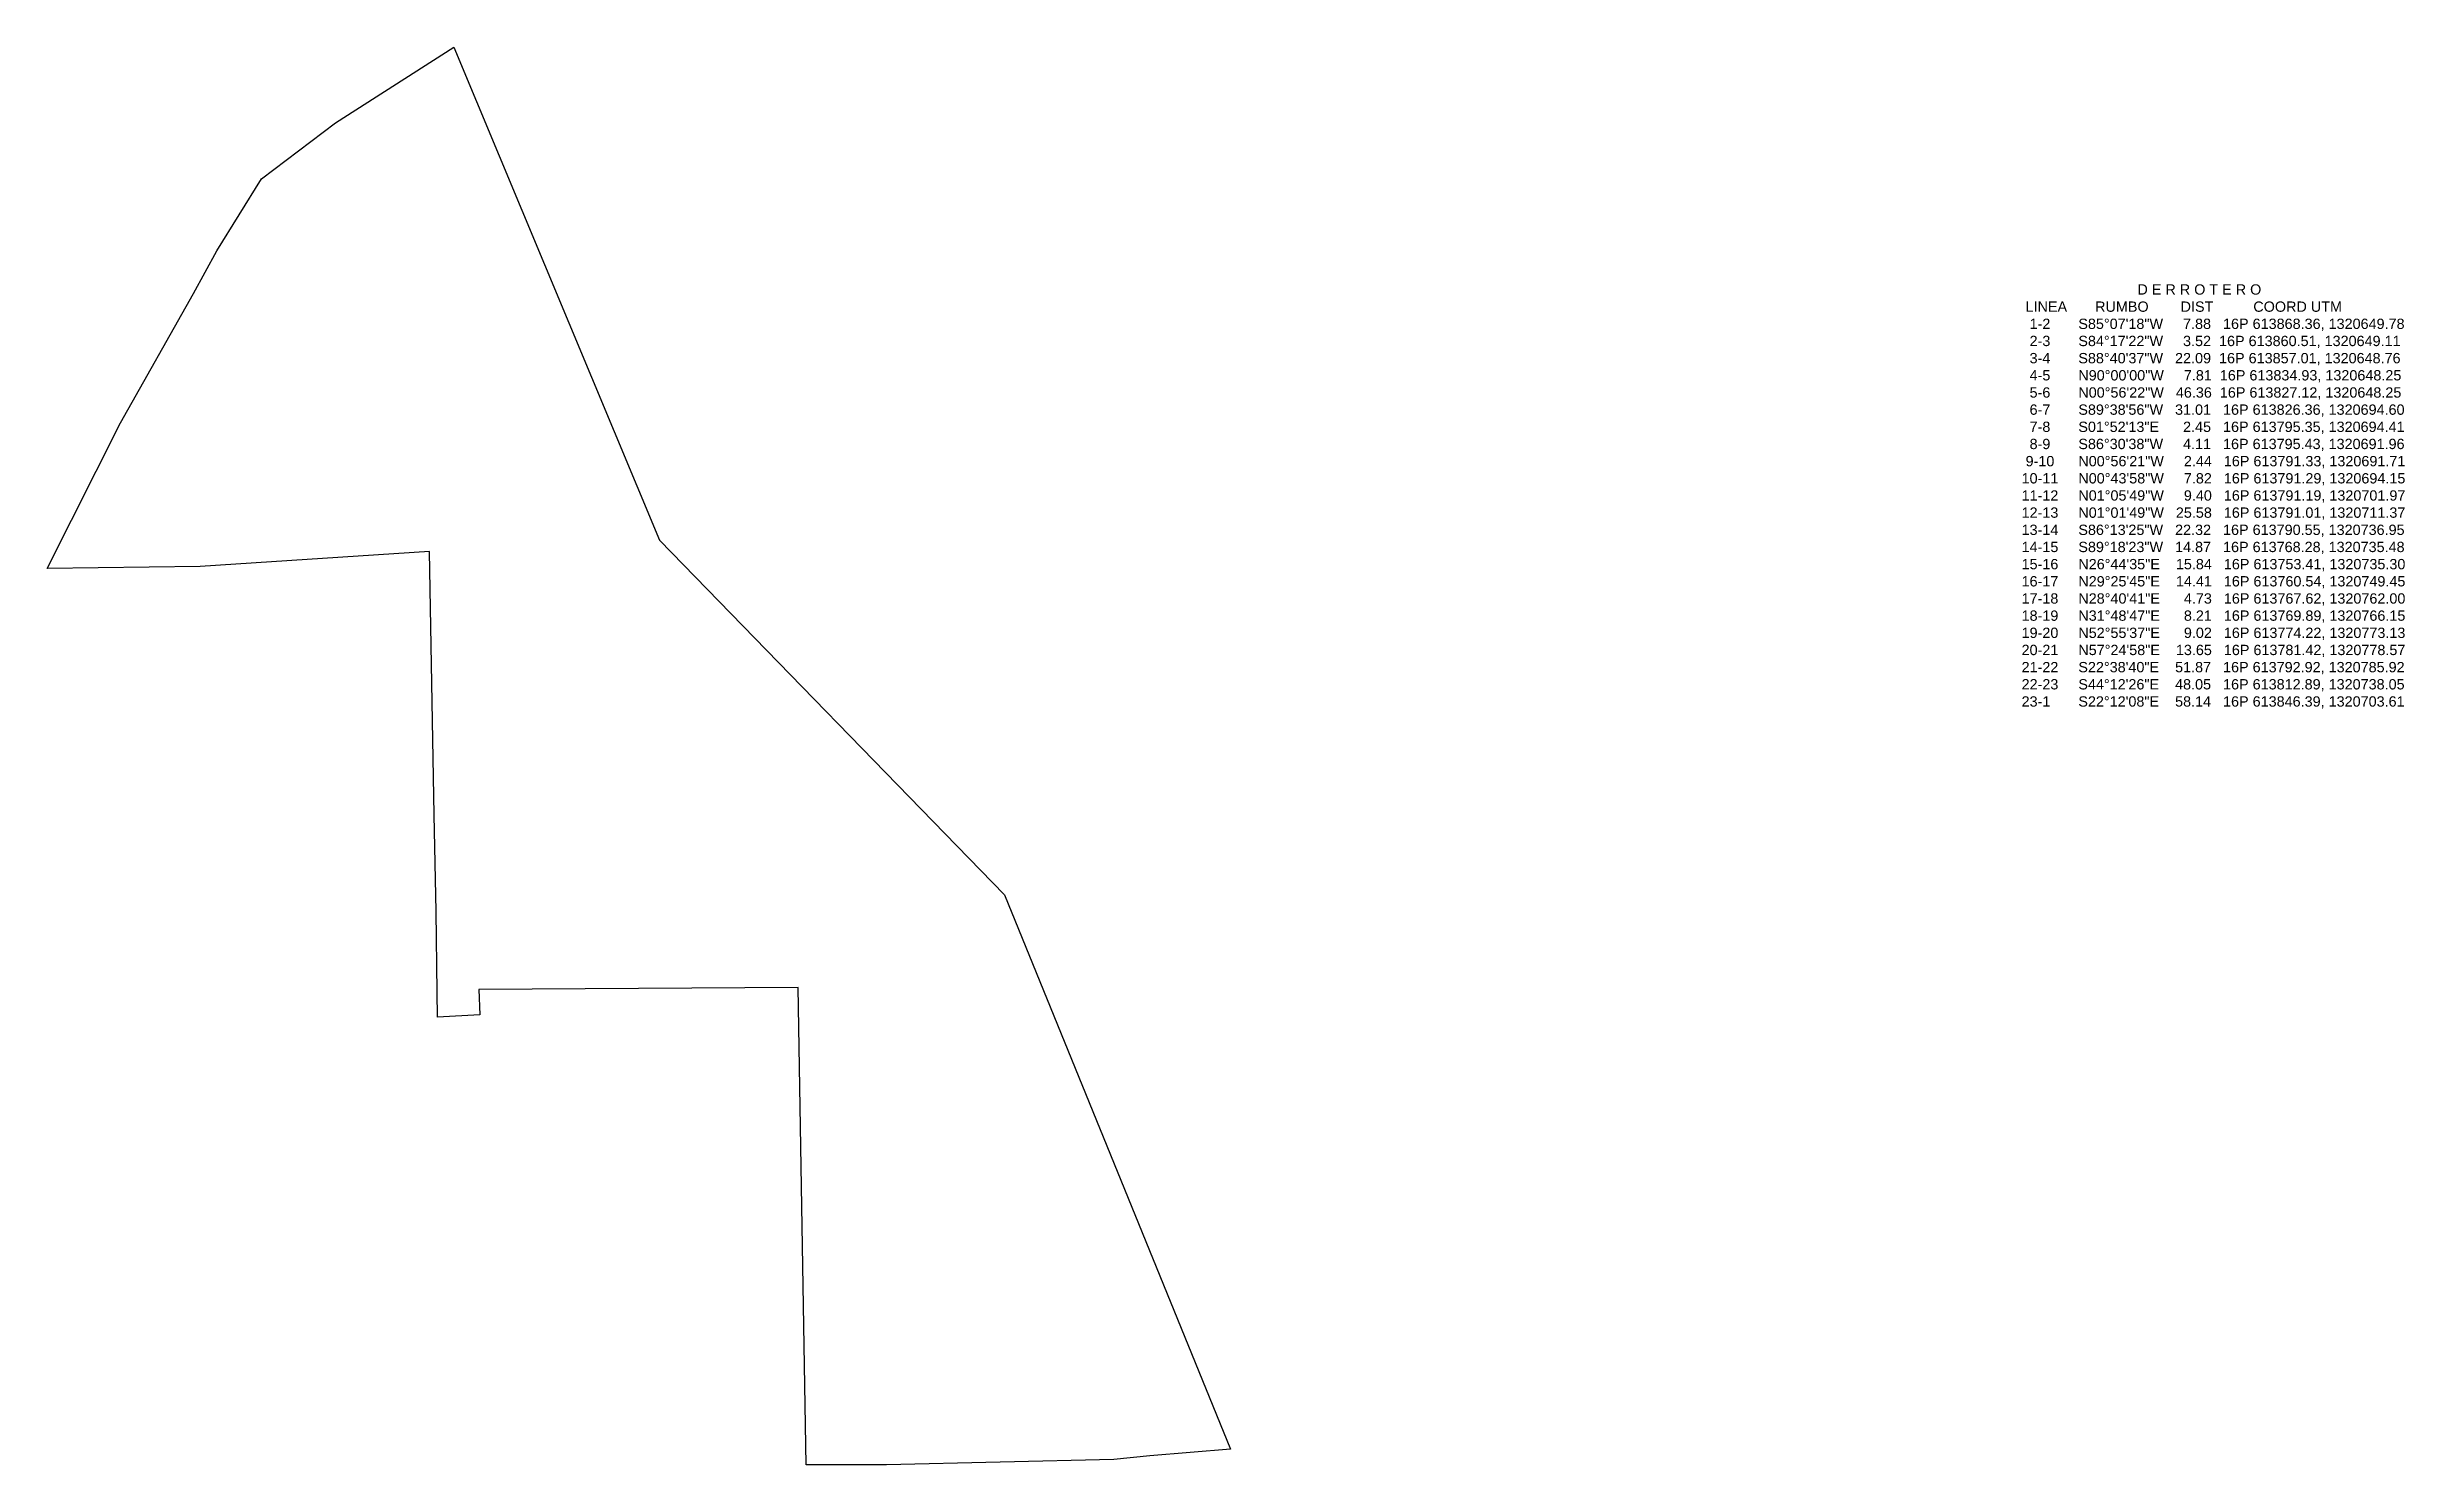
# Model space of a CAD drawing. Header units: millimetres. Extents: x 613753 to 613982, y 1320648 to 1320786.
import ezdxf

# ---------------------------------------------------------------- set-up
doc = ezdxf.new("R2010")
doc.units = ezdxf.units.MM
doc.styles.get("Standard").update_dxf_attribs({"font": 'arial.ttf'})

msp = doc.modelspace()

# ---------------------------------------------------------------- linework, layer by layer
msp.add_lwpolyline([(613868.36, 1320649.78), (613860.51, 1320649.11), (613857.01, 1320648.76), (613834.93, 1320648.25), (613827.12, 1320648.25), (613826.36, 1320694.6), (613795.35, 1320694.41), (613795.43, 1320691.96), (613791.33, 1320691.71), (613791.29, 1320694.15), (613791.19, 1320701.97), (613791.01, 1320711.37), (613790.55, 1320736.95), (613768.28, 1320735.48), (613753.41, 1320735.3), (613760.54, 1320749.45), (613767.62, 1320762), (613769.89, 1320766.15), (613774.22, 1320773.13), (613781.42, 1320778.57), (613792.92, 1320785.92), (613812.89, 1320738.05), (613846.39, 1320703.61)], close=True)
msp.add_lwpolyline([(613868.36, 1320649.78), (613860.51, 1320649.11), (613857.01, 1320648.76), (613834.93, 1320648.25), (613827.12, 1320648.25), (613826.36, 1320694.6), (613795.35, 1320694.41), (613795.43, 1320691.96), (613791.33, 1320691.71), (613791.29, 1320694.15), (613791.19, 1320701.97), (613791.01, 1320711.37), (613790.55, 1320736.95), (613768.28, 1320735.48), (613753.41, 1320735.3), (613760.54, 1320749.45), (613767.62, 1320762), (613769.89, 1320766.15), (613774.22, 1320773.13), (613781.42, 1320778.57), (613792.92, 1320785.92), (613812.89, 1320738.05), (613846.39, 1320703.61)], close=True)

# ---------------------------------------------------------------- texts
at = {"insert": (613944.8, 1320762.89), "char_height": 1, "width": 41.3665, "attachment_point": 1}
msp.add_mtext('                              D E R R O T E R O\\P  LINEA       RUMBO        DIST          COORD UTM                            \\P   1-2       S85°07\'18"W     7.88   16P 613868.36, 1320649.78\\P   2-3       S84°17\'22"W     3.52  16P 613860.51, 1320649.11\\P   3-4       S88°40\'37"W   22.09  16P 613857.01, 1320648.76\\P   4-5       N90°00\'00"W     7.81  16P 613834.93, 1320648.25\\P   5-6       N00°56\'22"W   46.36  16P 613827.12, 1320648.25\\P   6-7       S89°38\'56"W   31.01   16P 613826.36, 1320694.60\\P   7-8       S01°52\'13"E      2.45   16P 613795.35, 1320694.41\\P   8-9       S86°30\'38"W     4.11   16P 613795.43, 1320691.96\\P  9-10      N00°56\'21"W     2.44   16P 613791.33, 1320691.71\\P 10-11     N00°43\'58"W     7.82   16P 613791.29, 1320694.15\\P 11-12     N01°05\'49"W     9.40   16P 613791.19, 1320701.97\\P 12-13     N01°01\'49"W   25.58   16P 613791.01, 1320711.37\\P 13-14     S86°13\'25"W   22.32   16P 613790.55, 1320736.95\\P 14-15     S89°18\'23"W   14.87   16P 613768.28, 1320735.48\\P 15-16     N26°44\'35"E    15.84   16P 613753.41, 1320735.30\\P 16-17     N29°25\'45"E    14.41   16P 613760.54, 1320749.45\\P 17-18     N28°40\'41"E      4.73   16P 613767.62, 1320762.00\\P 18-19     N31°48\'47"E      8.21   16P 613769.89, 1320766.15\\P 19-20     N52°55\'37"E      9.02   16P 613774.22, 1320773.13\\P 20-21     N57°24\'58"E    13.65   16P 613781.42, 1320778.57\\P 21-22     S22°38\'40"E    51.87   16P 613792.92, 1320785.92\\P 22-23     S44°12\'26"E    48.05   16P 613812.89, 1320738.05\\P 23-1       S22°12\'08"E    58.14   16P 613846.39, 1320703.61', dxfattribs=at)

doc.saveas('drawing.dxf')
